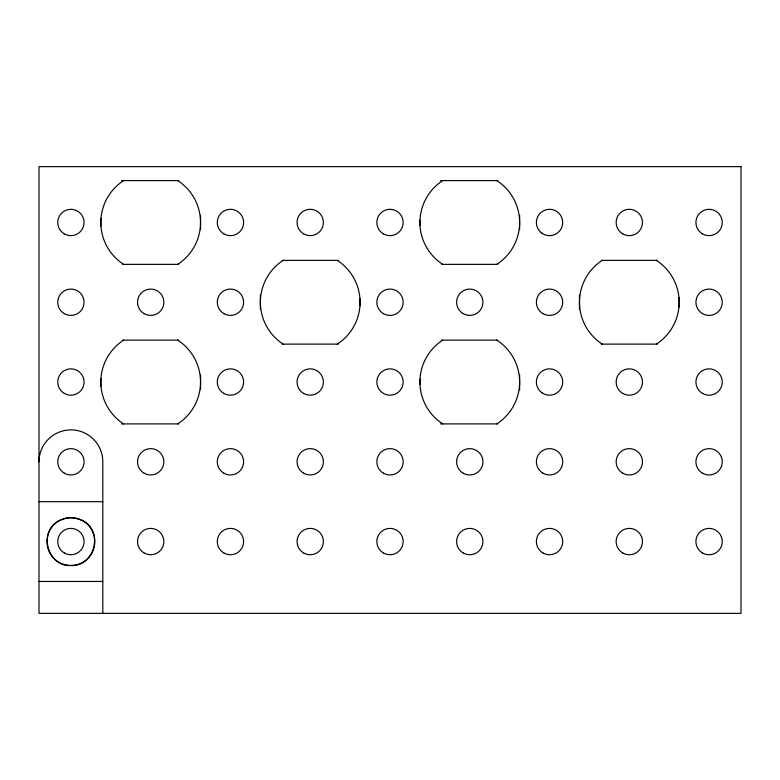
<?xml version="1.0" encoding="UTF-8"?>
<svg xmlns="http://www.w3.org/2000/svg" width="780" height="780" viewBox="0 0 780 780"><rect width="100%" height="100%" fill="white"/><g stroke="black" fill="none" stroke-linecap="round" stroke-linejoin="round"><path stroke-width="1.17" d="M60.265 520.133C37.81 529.708 46.517 566.914 70.912 565.5C95.296 566.914 104.013 529.708 81.549 520.133M121.495 180.599L178.649 180.599M440.583 180.599L497.738 180.599M282.262 260.374L338.198 260.374M601.351 260.374L657.286 260.374M122.713 264.361L178.649 264.361M441.802 264.361L497.738 264.361M122.713 340.139L178.649 340.139M441.802 340.139L497.738 340.139M282.262 344.126L338.198 344.126M601.351 344.126L657.286 344.126M121.495 423.901L178.649 423.901M440.583 423.901L497.738 423.901M39 501.686L102.814 501.686M39 581.451L102.814 581.451M679.175 297.463L679.175 307.037M579.462 295.074L579.462 309.426M519.626 215.299L519.626 229.661M519.626 374.839L519.626 389.912M419.913 220.087L419.913 225.508M419.913 378.992L419.913 384.413M360.087 298.662L360.087 305.838M260.374 295.074L260.374 309.426M200.538 215.299L200.538 229.661M200.538 374.839L200.538 389.2M102.814 613.363L102.814 461.799A31.912 31.912 0 0 0 70.912 429.887A31.912 31.912 0 0 0 39 461.799M100.825 218.224L100.825 226.064M100.825 378.436L100.825 386.276M60.323 520.24A23.41 22.581 3.7 0 1 81.461 520.309M177.733 180.599A49.861 49.861 0 0 1 177.733 264.361M123.63 264.361A49.861 49.861 0 0 1 123.63 180.599M496.821 180.599A49.861 49.861 0 0 1 496.821 264.361M442.718 264.361A49.861 49.861 0 0 1 442.718 180.599M337.282 260.374A49.861 49.861 0 0 1 337.282 344.126M283.179 344.126A49.861 49.861 0 0 1 283.179 260.374M656.37 260.374A49.861 49.861 0 0 1 656.37 344.126M602.267 344.126A49.861 49.861 0 0 1 602.267 260.374M177.733 340.139A49.861 49.861 0 0 1 177.733 423.901M123.63 423.901A49.861 49.861 0 0 1 123.63 340.139M496.821 340.139A49.861 49.861 0 0 1 496.821 423.901M442.718 423.901A49.861 49.861 0 0 1 442.718 340.139M741 166.637L39 166.637L39 613.363L741 613.363L741 166.637M64.331 473.197A13.162 13.162 0 0 0 84.074 461.799A13.162 13.162 0 0 0 64.331 450.401A13.162 13.162 0 0 0 64.331 473.197M64.331 552.971A13.162 13.162 0 0 0 84.074 541.564A13.162 13.162 0 0 0 64.331 530.166A13.162 13.162 0 0 0 64.331 552.971M58.939 562.292A23.936 23.936 0 0 0 94.838 541.564A23.936 23.936 0 0 0 58.939 520.845A23.936 23.936 0 0 0 58.939 562.292M64.331 233.873A13.162 13.162 0 0 0 84.074 222.476A13.162 13.162 0 0 0 64.331 211.078A13.162 13.162 0 0 0 64.331 233.873M223.87 233.873A13.162 13.162 0 0 0 243.614 222.476A13.162 13.162 0 0 0 223.87 211.078A13.162 13.162 0 0 0 223.87 233.873M303.644 233.873A13.162 13.162 0 0 0 323.388 222.476A13.162 13.162 0 0 0 303.644 211.078A13.162 13.162 0 0 0 303.644 233.873M383.419 233.873A13.162 13.162 0 0 0 403.162 222.476A13.162 13.162 0 0 0 383.419 211.078A13.162 13.162 0 0 0 383.419 233.873M541.963 233.239A13.162 13.162 0 0 0 562.653 223.655A13.162 13.162 0 0 0 544.011 210.532A13.162 13.162 0 0 0 541.963 233.239M622.733 233.873A13.162 13.162 0 0 0 642.476 222.476A13.162 13.162 0 0 0 622.733 211.078A13.162 13.162 0 0 0 622.733 233.873M702.507 233.873A13.162 13.162 0 0 0 722.251 222.476A13.162 13.162 0 0 0 702.507 211.078A13.162 13.162 0 0 0 702.507 233.873M64.331 313.648A13.162 13.162 0 0 0 84.074 302.25A13.162 13.162 0 0 0 64.331 290.852A13.162 13.162 0 0 0 64.331 313.648M144.105 313.648A13.162 13.162 0 0 0 163.849 302.25A13.162 13.162 0 0 0 144.105 290.852A13.162 13.162 0 0 0 144.105 313.648M223.87 313.648A13.162 13.162 0 0 0 243.614 302.25A13.162 13.162 0 0 0 223.87 290.852A13.162 13.162 0 0 0 223.87 313.648M383.419 313.648A13.162 13.162 0 0 0 403.162 302.25A13.162 13.162 0 0 0 383.419 290.852A13.162 13.162 0 0 0 383.419 313.648M463.193 313.648A13.162 13.162 0 0 0 482.937 302.25A13.162 13.162 0 0 0 463.193 290.852A13.162 13.162 0 0 0 463.193 313.648M542.968 313.648A13.162 13.162 0 0 0 562.712 302.25A13.162 13.162 0 0 0 542.968 290.852A13.162 13.162 0 0 0 542.968 313.648M702.507 313.648A13.162 13.162 0 0 0 722.251 302.25A13.162 13.162 0 0 0 702.507 290.852A13.162 13.162 0 0 0 702.507 313.648M64.331 393.422A13.162 13.162 0 0 0 84.074 382.024A13.162 13.162 0 0 0 64.331 370.627A13.162 13.162 0 0 0 64.331 393.422M223.87 393.422A13.162 13.162 0 0 0 243.614 382.024A13.162 13.162 0 0 0 223.87 370.627A13.162 13.162 0 0 0 223.87 393.422M303.644 393.422A13.162 13.162 0 0 0 323.388 382.024A13.162 13.162 0 0 0 303.644 370.627A13.162 13.162 0 0 0 303.644 393.422M383.419 393.422A13.162 13.162 0 0 0 403.162 382.024A13.162 13.162 0 0 0 383.419 370.627A13.162 13.162 0 0 0 383.419 393.422M541.963 392.788A13.162 13.162 0 0 0 562.653 383.204A13.162 13.162 0 0 0 544.011 370.081A13.162 13.162 0 0 0 541.963 392.788M622.733 393.422A13.162 13.162 0 0 0 642.476 382.024A13.162 13.162 0 0 0 622.733 370.627A13.162 13.162 0 0 0 622.733 393.422M702.507 393.422A13.162 13.162 0 0 0 722.251 382.024A13.162 13.162 0 0 0 702.507 370.627A13.162 13.162 0 0 0 702.507 393.422M144.105 473.197A13.162 13.162 0 0 0 163.849 461.799A13.162 13.162 0 0 0 144.105 450.401A13.162 13.162 0 0 0 144.105 473.197M223.87 473.197A13.162 13.162 0 0 0 243.614 461.799A13.162 13.162 0 0 0 223.87 450.401A13.162 13.162 0 0 0 223.87 473.197M303.644 473.197A13.162 13.162 0 0 0 323.388 461.799A13.162 13.162 0 0 0 303.644 450.401A13.162 13.162 0 0 0 303.644 473.197M383.419 473.197A13.162 13.162 0 0 0 403.162 461.799A13.162 13.162 0 0 0 383.419 450.401A13.162 13.162 0 0 0 383.419 473.197M463.193 473.197A13.162 13.162 0 0 0 482.937 461.799A13.162 13.162 0 0 0 463.193 450.401A13.162 13.162 0 0 0 463.193 473.197M542.968 473.197A13.162 13.162 0 0 0 562.712 461.799A13.162 13.162 0 0 0 542.968 450.401A13.162 13.162 0 0 0 542.968 473.197M622.733 473.197A13.162 13.162 0 0 0 642.476 461.799A13.162 13.162 0 0 0 622.733 450.401A13.162 13.162 0 0 0 622.733 473.197M702.507 473.197A13.162 13.162 0 0 0 722.251 461.799A13.162 13.162 0 0 0 702.507 450.401A13.162 13.162 0 0 0 702.507 473.197M144.105 552.971A13.162 13.162 0 0 0 163.849 541.564A13.162 13.162 0 0 0 144.105 530.166A13.162 13.162 0 0 0 144.105 552.971M223.87 552.971A13.162 13.162 0 0 0 243.614 541.564A13.162 13.162 0 0 0 223.87 530.166A13.162 13.162 0 0 0 223.87 552.971M303.644 552.971A13.162 13.162 0 0 0 323.388 541.564A13.162 13.162 0 0 0 303.644 530.166A13.162 13.162 0 0 0 303.644 552.971M383.419 552.971A13.162 13.162 0 0 0 403.162 541.564A13.162 13.162 0 0 0 383.419 530.166A13.162 13.162 0 0 0 383.419 552.971M463.193 552.971A13.162 13.162 0 0 0 482.937 541.564A13.162 13.162 0 0 0 463.193 530.166A13.162 13.162 0 0 0 463.193 552.971M542.968 552.971A13.162 13.162 0 0 0 562.712 541.564A13.162 13.162 0 0 0 542.968 530.166A13.162 13.162 0 0 0 542.968 552.971M622.733 552.971A13.162 13.162 0 0 0 642.476 541.564A13.162 13.162 0 0 0 622.733 530.166A13.162 13.162 0 0 0 622.733 552.971M702.507 552.971A13.162 13.162 0 0 0 722.251 541.564A13.162 13.162 0 0 0 702.507 530.166A13.162 13.162 0 0 0 702.507 552.971"/></g></svg>
